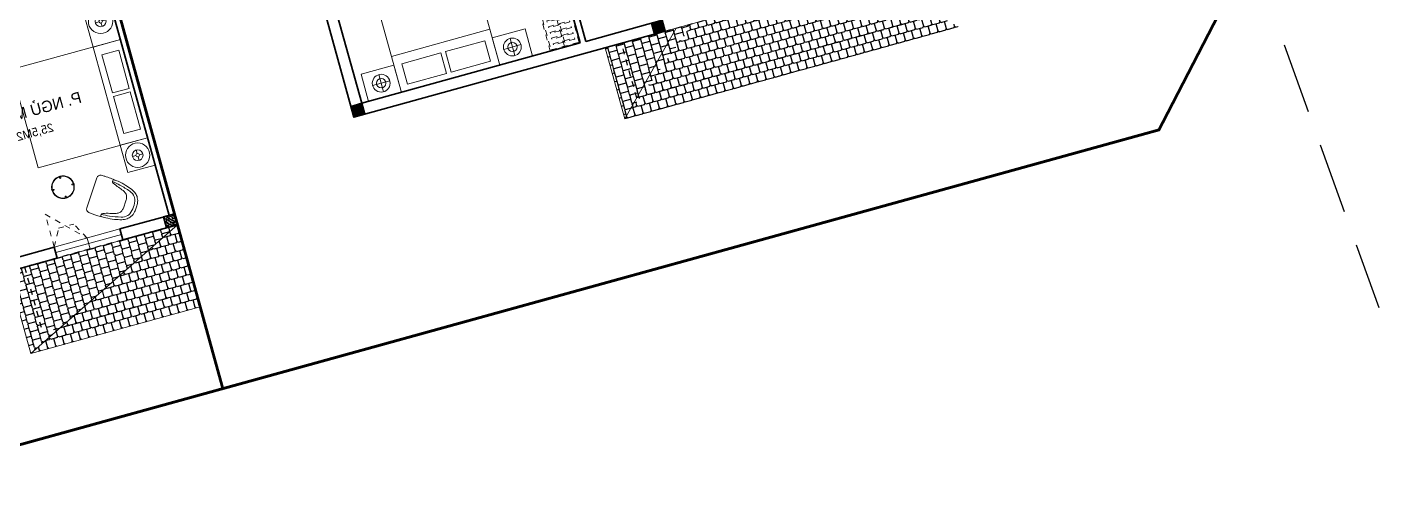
# Model space of a CAD drawing. Header units: metres. Extents: x 568332 to 569219, y 2065964 to 2066430.
# Drawn here: x 568545.87 to 568569.72, y 2066320.83 to 2066328.84 of the extents above; entities that cross this region are included whole.
import ezdxf

# ---------------------------------------------------------------- set-up
doc = ezdxf.new("R2010")
doc.units = ezdxf.units.M
for name, pattern in [('HIDDEN', [0.375, 0.25, -0.125]), ('HIDDEN2', [0.1875, 0.125, -0.0625]), ('X-5M-G-MB PHONGNGU$0$HIDDEN2', [0.1875, 0.125, -0.0625])]:
    doc.linetypes.add(name, pattern=pattern)
doc.layers.get('0').update_dxf_attribs({"linetype": 'CONTINUOUS'})
doc.layers.get('DEFPOINTS').update_dxf_attribs({"linetype": 'CONTINUOUS'})
for name, color, linetype, lineweight in [('-CONCRETE', 1, 'CONTINUOUS', 35), ('-DIM', 9, 'CONTINUOUS', 13), ('-DOOR', 137, 'CONTINUOUS', 9), ('-FURNITURE', 46, 'CONTINUOUS', 9), ('-HATCH', 8, 'CONTINUOUS', 5), ('-LINE1', 7, 'CONTINUOUS', 18), ('-LINE2', 252, 'CONTINUOUS', 9), ('-STEEL1', 1, 'CONTINUOUS', 35), ('-WALL', 4, 'CONTINUOUS', 35), ('TEXT25', 2, 'CONTINUOUS', 13)]:
    doc.layers.add(name, color=color, linetype=linetype, lineweight=lineweight)
for name, color, linetype in [('-RANH GIOI LO DAT', 12, 'CONTINUOUS'), ('13. NET HATCH', 252, 'CONTINUOUS'), ('RANHGIOI', 2, 'HIDDEN')]:
    doc.layers.add(name, color=color, linetype=linetype)
doc.styles.add('SVN_AVO_thuong', font='')
doc.styles.add('T1', font='', dxfattribs={"height": 200})
doc.styles.get('SVN_AVO_thuong').set_extended_font_data('SVN-Avo')
doc.styles.get('T1').set_extended_font_data('VNgeometric Light')

# ---------------------------------------------------------------- blocks, each defined once
blk = doc.blocks.new('A$C8a974c9c')
for p, q in [((1750.087982669494, 2957.416116623174), (1750.087982669657, 2642.58393779996)), ((1592.671893257969, 2800.000027211493), (1907.504072081182, 2800.000027211652)), ((1342.999452652235, 2500.000027214177), (1342.999452652119, 700.000027214177)), ((1750.087982669345, 242.5839378051005), (1750.087982669549, 557.4161166283138)), ((1592.67189325784, 400.0000272168018), (1907.504072081053, 400.0000272166017))]:
    blk.add_line(p, q)
for points in [[(1999.999452652235, 3100.000027209127), (1500.176512686827, 3100.000027209127), (1500.176512686827, 2500.000027214177), (1999.999452652235, 2500.000027214177)], [(1890.999452652235, 2360.000027214177), (1514.499452652235, 2360.000027214177), (1514.499452652148, 1642.500027214177), (1890.999452652148, 1642.500027214177)], [(1890.99945265209, 840.000027214177), (1514.49945265209, 840.000027214177), (1514.499452652148, 1557.500027214177), (1890.999452652148, 1557.500027214177)], [(1999.999452652119, 100.0000272192265), (1500.17651268671, 100.0000272192265), (1500.17651268671, 700.000027214177), (1999.999452652119, 700.000027214177)]]:
    blk.add_lwpolyline(points, close=True)
blk.add_lwpolyline([(1999.999452652235, 2500.000027214177), (-0.0005473477649502456, 2500.000027214177), (-0.0005473478813655674, 700.000027214177), (1999.999452652119, 700.000027214177), (1999.999452652235, 2500.000027214177)])
for centre, radius in [((1750.087982669561, 2800.000027211581), 157.4160894116067), ((1750.087982669561, 2800.000027211581), 82.41608941160666), ((1750.087982669432, 400.0000272166926), 157.4160894116067), ((1750.087982669432, 400.0000272166926), 82.41608941160666)]:
    blk.add_circle(centre, radius)
blk = doc.blocks.new('*U168')
at = {"linetype": 'X-5M-G-MB PHONGNGU$0$HIDDEN2'}
for points in [[(0, 600.0000000004657), (0, 0), (2181.818181820297, -7.813323814654285e-10), (2181.818181820297, 599.9999999996843)], [(2161.818181820297, 579.999661371611), (2161.818181820297, 19.99966137161111), (20, 20.00000000046566), (20, 580.0000000004657)], [(2161.818181820297, 286.6991212946932), (2161.818181820297, 313.0991212946), (20, 313.0991212953813), (19.99999859370291, 286.6991212952417)], [(113.7817614636733, 319.1750910408318), (109.4317788550979, 319.1750910408318), (109.4317788550979, 280.441767644881), (113.7817614636733, 280.441767644881)], [(227.7817614636733, 319.1750910407849), (223.4317788550979, 319.1750910407849), (223.4317788550979, 280.4417676448341), (227.7817614636733, 280.4417676448341)], [(341.7817614636733, 319.175091040738), (337.4317788550979, 319.175091040738), (337.4317788550979, 280.4417676447872), (341.7817614636733, 280.4417676447872)], [(455.7817614636733, 319.1750910406911), (451.4317788550979, 319.1750910406911), (451.4317788550979, 280.4417676447403), (455.7817614636733, 280.4417676447403)], [(569.7817614636733, 319.1750910406442), (565.431778855098, 319.1750910406442), (565.431778855098, 280.4417676446934), (569.7817614636733, 280.4417676446934)], [(683.7817614636733, 319.1750910405973), (679.431778855098, 319.1750910405973), (679.431778855098, 280.4417676446465), (683.7817614636733, 280.4417676446465)], [(797.7817614636733, 319.1750910405504), (793.431778855098, 319.1750910405504), (793.431778855098, 280.4417676445996), (797.7817614636733, 280.4417676445996)], [(911.7817614636733, 319.1750910405035), (907.431778855098, 319.1750910405035), (907.431778855098, 280.4417676445527), (911.7817614636733, 280.4417676445527)], [(1025.781761463673, 319.1750910404566), (1021.431778855098, 319.1750910404566), (1021.431778855098, 280.4417676445057), (1025.781761463673, 280.4417676445057)], [(1139.781761463673, 319.1750910404097), (1135.431778855098, 319.1750910404097), (1135.431778855098, 280.4417676444588), (1139.781761463673, 280.4417676444588)], [(1253.781761463673, 319.1750910403628), (1249.431778855098, 319.1750910403628), (1249.431778855098, 280.4417676444119), (1253.781761463673, 280.4417676444119)], [(1367.781761463673, 319.1750910403159), (1363.431778855098, 319.1750910403159), (1363.431778855098, 280.441767644365), (1367.781761463673, 280.441767644365)], [(1481.781761463673, 319.175091040269), (1477.431778855098, 319.175091040269), (1477.431778855098, 280.4417676443181), (1481.781761463673, 280.4417676443181)], [(1595.781761463673, 319.175091040222), (1591.431778855098, 319.175091040222), (1591.431778855098, 280.4417676442712), (1595.781761463673, 280.4417676442712)], [(1709.781761463673, 319.1750910401751), (1705.431778855098, 319.1750910401751), (1705.431778855098, 280.4417676442243), (1709.781761463673, 280.4417676442243)], [(1823.781761463673, 319.1750910401282), (1819.431778855098, 319.1750910401282), (1819.431778855098, 280.4417676441774), (1823.781761463673, 280.4417676441774)], [(1937.781761463673, 319.1750910400813), (1933.431778855098, 319.1750910400813), (1933.431778855098, 280.4417676441305), (1937.781761463673, 280.4417676441305)], [(2051.781761463673, 319.1750910400344), (2047.431778855098, 319.1750910400344), (2047.431778855098, 280.4417676440836), (2051.781761463673, 280.4417676440836)]]:
    blk.add_lwpolyline(points, close=True, dxfattribs=at)
for points in [[(122.2409142897814, 313.1103512093413), (122.2409142897814, 515.2497102723445), (100.1765458012815, 515.2497102723445), (100.1765458012815, 313.1103512093413)], [(100.1765458012815, 286.7103512094345), (100.1765458012815, 92.0852110228024), (122.2409142897814, 92.0852110228024), (122.2409142897814, 286.7103512094345)], [(236.2409142897814, 313.1103512092944), (236.2409142897814, 515.2497102722975), (214.1765458012815, 515.2497102722975), (214.1765458012815, 313.1103512092944)], [(214.1765458012815, 286.7103512093876), (214.1765458012815, 92.08521102275549), (236.2409142897814, 92.08521102275549), (236.2409142897814, 286.7103512093876)], [(350.2409142897814, 313.1103512092475), (350.2409142897814, 515.2497102722507), (328.1765458012815, 515.2497102722507), (328.1765458012815, 313.1103512092475)], [(328.1765458012815, 286.7103512093407), (328.1765458012815, 92.08521102270858), (350.2409142897814, 92.08521102270858), (350.2409142897814, 286.7103512093407)], [(464.2409142897814, 313.1103512092006), (464.2409142897814, 515.2497102722037), (442.1765458012815, 515.2497102722037), (442.1765458012815, 313.1103512092006)], [(442.1765458012815, 286.7103512092938), (442.1765458012815, 92.08521102266168), (464.2409142897814, 92.08521102266168), (464.2409142897814, 286.7103512092938)], [(578.2409142897814, 313.1103512091537), (578.2409142897814, 515.2497102721569), (556.1765458012815, 515.2497102721569), (556.1765458012815, 313.1103512091537)], [(556.1765458012815, 286.7103512092469), (556.1765458012815, 92.08521102261477), (578.2409142897814, 92.08521102261477), (578.2409142897814, 286.7103512092469)], [(692.2409142897814, 313.1103512091068), (692.2409142897814, 515.24971027211), (670.1765458012815, 515.24971027211), (670.1765458012815, 313.1103512091068)], [(670.1765458012815, 286.7103512092), (670.1765458012815, 92.08521102256786), (692.2409142897814, 92.08521102256786), (692.2409142897814, 286.7103512092)], [(806.2409142897814, 313.1103512090599), (806.2409142897814, 515.249710272063), (784.1765458012815, 515.249710272063), (784.1765458012815, 313.1103512090599)], [(784.1765458012815, 286.7103512091531), (784.1765458012815, 92.08521102252095), (806.2409142897814, 92.08521102252095), (806.2409142897814, 286.7103512091531)], [(920.2409142897814, 313.110351209013), (920.2409142897814, 515.2497102720162), (898.1765458012815, 515.2497102720162), (898.1765458012815, 313.110351209013)], [(898.1765458012815, 286.7103512091062), (898.1765458012815, 92.08521102247404), (920.2409142897814, 92.08521102247404), (920.2409142897814, 286.7103512091062)], [(1034.240914289781, 313.1103512089661), (1034.240914289781, 515.2497102719692), (1012.176545801281, 515.2497102719692), (1012.176545801281, 313.1103512089661)], [(1012.176545801281, 286.7103512090592), (1012.176545801281, 92.08521102242715), (1034.240914289781, 92.08521102242715), (1034.240914289781, 286.7103512090592)], [(1148.240914289781, 313.1103512089192), (1148.240914289781, 515.2497102719224), (1126.176545801281, 515.2497102719224), (1126.176545801281, 313.1103512089192)], [(1126.176545801281, 286.7103512090123), (1126.176545801281, 92.08521102238024), (1148.240914289781, 92.08521102238024), (1148.240914289781, 286.7103512090123)], [(1262.240914289781, 313.1103512088723), (1262.240914289781, 515.2497102718754), (1240.176545801281, 515.2497102718754), (1240.176545801281, 313.1103512088723)], [(1240.176545801281, 286.7103512089654), (1240.176545801281, 92.08521102233333), (1262.240914289781, 92.08521102233333), (1262.240914289781, 286.7103512089654)], [(1376.240914289781, 313.1103512088254), (1376.240914289781, 515.2497102718285), (1354.176545801281, 515.2497102718285), (1354.176545801281, 313.1103512088254)], [(1354.176545801281, 286.7103512089186), (1354.176545801281, 92.08521102228642), (1376.240914289781, 92.08521102228642), (1376.240914289781, 286.7103512089186)], [(1490.240914289781, 313.1103512087785), (1490.240914289781, 515.2497102717816), (1468.176545801281, 515.2497102717816), (1468.176545801281, 313.1103512087785)], [(1468.176545801281, 286.7103512088717), (1468.176545801281, 92.0852110222395), (1490.240914289781, 92.0852110222395), (1490.240914289781, 286.7103512088717)], [(1604.240914289781, 313.1103512087315), (1604.240914289781, 515.2497102717347), (1582.176545801281, 515.2497102717347), (1582.176545801281, 313.1103512087315)], [(1582.176545801281, 286.7103512088247), (1582.176545801281, 92.0852110221926), (1604.240914289781, 92.0852110221926), (1604.240914289781, 286.7103512088247)], [(1718.240914289781, 313.1103512086846), (1718.240914289781, 515.2497102716878), (1696.176545801281, 515.2497102716878), (1696.176545801281, 313.1103512086846)], [(1696.176545801281, 286.7103512087778), (1696.176545801281, 92.0852110221457), (1718.240914289781, 92.0852110221457), (1718.240914289781, 286.7103512087778)], [(1832.240914289781, 313.1103512086377), (1832.240914289781, 515.2497102716409), (1810.176545801281, 515.2497102716409), (1810.176545801281, 313.1103512086377)], [(1810.176545801281, 286.7103512087309), (1810.176545801281, 92.08521102209879), (1832.240914289781, 92.08521102209879), (1832.240914289781, 286.7103512087309)], [(1946.240914289781, 313.1103512085908), (1946.240914289781, 515.2497102715939), (1924.176545801281, 515.2497102715939), (1924.176545801281, 313.1103512085908)], [(1924.176545801281, 286.710351208684), (1924.176545801281, 92.08521102205188), (1946.240914289781, 92.08521102205188), (1946.240914289781, 286.710351208684)], [(2060.240914289781, 313.1103512085439), (2060.240914289781, 515.2497102715471), (2038.176545801281, 515.2497102715471), (2038.176545801281, 313.1103512085439)], [(2038.176545801281, 286.7103512086371), (2038.176545801281, 92.08521102200497), (2060.240914289781, 92.08521102200497), (2060.240914289781, 286.7103512086371)]]:
    blk.add_lwpolyline(points, dxfattribs=at)
blk = doc.blocks.new('A$C5C575821')
at = {"layer": '-CONCRETE'}
h = blk.add_hatch(color=256, dxfattribs=at)
h.dxf.hatch_style = 1
h.paths.add_polyline_path([(-0.00237559899687767, 200.0000000000146), (-0.00237559899687767, 1.455191522836685e-11), (199.9976244010031, 1.455191522836685e-11), (199.9976244010031, 200.0000000000146)])
blk.add_lwpolyline([(-0.00237559899687767, 1.455191522836685e-11), (199.9976244010031, 1.455191522836685e-11), (199.9976244010031, 200.0000000000146), (-0.00237559899687767, 200.0000000000146)], close=True, dxfattribs=at)
blk = doc.blocks.new('M11-T3')
at = {"layer": '13. NET HATCH'}
h = blk.add_hatch(dxfattribs=at)
h.set_pattern_fill('MAIGO-12', color=256, scale=300, angle=180)
h.set_pattern_definition([(180, (195874.8071290982, -430564.2166835637), (-75.00000000000001, -150), [120, -30, 120, -30]), (270, (195889.8071290982, -430579.2166835637), (74.99999999999997, -150), [135, -165]), (225, (195904.8071290982, -430564.2166835637), (-75.00000000142688, -150.0000000028537), [21.213203436, -403.0508652]), (315, (195874.8071290982, -430564.2166835637), (75.00000000142684, -150.0000000028537), [21.213203436, -403.0508652])])
h.paths.add_polyline_path([(197264.8062490539, -424463.7226387379), (197264.7608529755, -425348.9317894807), (197264.8062490539, -425334.6244140837), (197264.8062490539, -426064.216022571), (195964.8062490539, -424463.7226387379)])
h = blk.add_hatch(dxfattribs=at)
h.set_pattern_fill('MAIGO-12', color=256, scale=300, angle=270)
h.set_pattern_definition([(270, (195964.8071290982, -430654.2166835637), (150, -75.00000000000003), [120, -30, 120, -30]), (0, (195979.8071290982, -430639.2166835637), (150, 74.99999999999996), [135, -165]), (315, (195964.8071290982, -430624.2166835637), (150.0000000028537, -75.0000000014269), [21.213203436, -403.0508652]), (45, (195964.8071290982, -430654.2166835637), (150.0000000028537, 75.00000000142683), [21.213203436, -403.0508652])])
h.paths.add_polyline_path([(195964.8062490539, -424463.7226387379), (197264.8062490539, -426064.216022571), (197264.8062490539, -429264.216022571), (195964.8062490539, -430564.216022571)])
at = {"layer": '-DOOR'}
blk.add_line((197264.8062490539, -425563.7275937247), (197264.8062490539, -426763.7275937248), dxfattribs=at)
at = {"layer": '-LINE1'}
for p, q in [((195964.8062490539, -430564.216022571), (195964.8062490539, -424463.7226387379)), ((195964.8062490539, -424463.7226387379), (197264.8062490539, -424463.7226387379)), ((195964.8062490539, -424463.7226387379), (197264.8062490539, -425763.7226387379))]:
    blk.add_line(p, q, dxfattribs=at)
at = {"layer": '-RANH GIOI LO DAT', "linetype": 'HIDDEN', "ltscale": 10, "const_width": 50}
blk.add_lwpolyline([(198249.9028217172, -438105.8962516022), (204264.8086240625, -437640.4074412925), (204264.8086240625, -416359.2424812781), (193264.8086246633, -416359.2424817425), (193264.8086250904, -433491.688754653)], close=True, dxfattribs=at)
at = {"layer": '-WALL'}
for p, q in [((199214.8173978826, -420063.7275937338), (197464.8062490539, -420063.7275937338)), ((197464.8062490539, -420063.7275937338), (197464.8062490539, -424063.7275937338)), ((201164.729721805, -424063.7275937338), (197464.8062490539, -424063.7275937338)), ((201164.729721805, -424163.7275937338), (197464.8062490539, -424163.7275937338))]:
    blk.add_line(p, q, dxfattribs=at)
blk.add_lwpolyline([(197464.8062490539, -424163.7275937338), (197464.8062490539, -425563.7275937247), (197264.8062490539, -425563.7275937247), (197264.8062490538, -419863.7275937338), (199214.8173978826, -419863.7275937338)], dxfattribs=at)
at = {"layer": 'DEFPOINTS', "linetype": 'HIDDEN', "ltscale": 5}
blk.add_lwpolyline([(197264.8062490539, -430264.216022571), (196264.8062490539, -430264.216022571), (196264.8062490539, -424763.7226387379), (197264.8062490539, -424763.7226387379)], close=True, dxfattribs=at)
at = {"layer": '-FURNITURE', "rotation": 179.9999999999964}
blk.add_blockref('A$C8a974c9c', (199464.8057017063, -420089.4480172509), dxfattribs=at)
at = {"layer": '-FURNITURE', "extrusion": (0, 0, -1), "xscale": 0.916666666665974, "yscale": 0.916666666665974, "zscale": -0.916666666665974, "rotation": 180}
blk.add_blockref('*U168', (-197464.8062490539, -423513.7275937338), dxfattribs=at)
at = {"layer": '-WALL'}
for p in [(197264.8110002574, -420063.7275937339), (197264.8110002572, -425563.7275937247)]:
    blk.add_blockref('A$C5C575821', p, dxfattribs=at)
blk = doc.blocks.new('1800X2000')
at = {"layer": '-FURNITURE'}
blk.add_line((325497.3064970744, 17765.29446492715), (325497.3064973904, 19565.2944651944), dxfattribs=at)
for points in [[(323997.3057774993, 19565.2944651944), (325997.3064971831, 19565.2944651944), (325997.3064971831, 17765.29446484288), (323997.3057774993, 17765.29446484288)], [(325612.9490047574, 19390.79434491032), (325919.0064973457, 19390.79434491032), (325919.0064973457, 18691.29434485664), (325612.9490047574, 18691.29434485664)], [(325612.9490046239, 18629.79434491026), (325919.0064972151, 18629.79434491026), (325919.0064972151, 17946.79434485664), (325612.9490046239, 17946.79434485664)]]:
    blk.add_lwpolyline(points, close=True, dxfattribs=at)
blk = doc.blocks.new('A$C7D524948')
at = {"layer": '-FURNITURE'}
for points in [[(-1.862645149230957e-09, 824.9500000011176, 0.02374928999430728), (-77.15000000130385, 820, 0.1110396266945436), (-175.0999999996275, 786.1500000022352, 0.08516816991690027), (-234.9500000011176, 733.25, 0.08855014736123698), (-281.5499999988824, 649.3499999996275, 0.02790636319614463), (-315.9500000011176, 525.5999999996275, 0.02834164487538841), (-340.4000000022352, 372.8000000007451, 0.04711987010175965), (-341.0999999996275, 283.4000000003725, 0.5135274654112972), (-284.5500000007451, 299.9500000011176, 0.05957759956988055), (-242.5500000026077, 413.6500000003725, -0.03446512451505389), (-213.1500000003725, 507.4499999992549, -0.05927668371543007), (-182.7500000009313, 564.2999999988824, -0.1661460996977688), (-133.4500000011176, 600.4000000003725, -0.0525641271264061), (-75.80000000074506, 611.9500000011176, -0.02855401869774651), (-1.862645149230957e-09, 614.6500000003725, -3.543335205159532)], [(-0.5500000007450581, 774.1500000003725, 0.1055837687742558), (-137.8000000007451, 751.3000000007451, 0.08397584501256396), (-176, 728.25, 0.1493020227225411), (-241.2000000011176, 626.1999999992549, 0.02490854660583826), (-289.25, 424.1500000003725, 0.02643887537121914), (-306.5679914960638, 278.4068524483591, -0.8863330528017872)], [(-0.5500000007450581, 774.1500000003725, -0.1055837687742558), (136.6999999992549, 751.3000000007451, -0.08397584501256396), (174.8999999985099, 728.2500000018626, -0.1493020227225411), (240.0999999986961, 626.1999999992549, -0.02490854660583826), (288.1499999975786, 424.1500000003725, -0.02643887537121914), (305.467991495505, 278.4068524483591, 0.8863330528017872)], [(-1.862645149230957e-09, 824.9500000011176, -0.02374928999430728), (77.14999999850988, 820.0000000018626, -0.1110396266945436), (175.0999999986961, 786.1500000003725, -0.08516816991690027), (234.9499999992549, 733.25, -0.08855014736123698), (281.5499999988824, 649.3499999996275, -0.02790636319614463), (315.9500000011176, 525.5999999996275, -0.02834164487538841), (340.3999999985099, 372.8000000007451, -0.04711987010175965), (341.0999999996275, 283.4000000022352, -0.5135274654112972), (284.5500000007451, 299.9499999992549, -0.05957759956988055), (242.5499999988824, 413.6499999985099, 0.03446512451505389), (213.1499999994412, 507.4500000011176, 0.05927668371543007), (182.75, 564.3000000007451, 0.1661460996977688), (133.4499999983236, 600.4000000003725, 0.0525641271264061), (75.79999999888241, 611.9499999992549, 0.02855401869774651), (-1.862645149230957e-09, 614.6500000003725, 3.543335205159532)], [(-342.8562581948936, 328.1164919566363, 0.02267140514630937), (-350.039135296829, 124.5, 0.01212164544072816), (-345.6391352973878, 57.0500000026077, 0.4055082152921144), (-279.3891352973878, 0), (0, 0)], [(342.8562581939623, 328.1164919547737, -0.02267140514630937), (350.0391352958977, 124.5, -0.01212164544072816), (345.6391352955252, 57.05000000074506, -0.4055082152921144), (279.3891352964565, 0), (0, 0)]]:
    blk.add_lwpolyline(points, format="xyb", dxfattribs=at)
blk = doc.blocks.new('tbl1')
at = {"layer": '-FURNITURE'}
for points in [[(-202.1778609555913, -20), (-202.1778609555913, 20), (-199.0618887961609, 19.7318235822022), (-200.1778609553294, 9.313225746154785e-10), (-199.0618887961609, -19.73182358033955)], [(-19.7318235830171, 199.0618887953169), (-20.00000000081491, 202.1778609547764), (19.99999999918509, 202.1778609547764), (19.73182358138729, 199.0618887953169), (-8.149072527885437e-10, 200.1778609545727)], [(202.1778609539615, -20), (199.0618887945311, -19.73182358033955), (200.1778609537287, 9.313225746154785e-10), (200.2090254699579, 19.83055200098897), (202.1778609539615, 20)], [(19.99999999918509, -202.1778609547764), (-20.00000000081491, -202.1778609547764), (-19.7318235830171, -199.061888795346), (-8.149072527885437e-10, -200.1778609546018), (19.73182358138729, -199.061888795346)]]:
    blk.add_hatch(color=256, dxfattribs=at).paths.add_polyline_path(points, flags=0)
at = {"layer": '-FURNITURE', "flags": 128}
for points in [[(-202.1778609555913, 0), (-202.1778609555913, 20), (-199.0618887961609, 19.7318235822022)], [(-19.7318235830171, 199.061888795346), (-20.00000000081491, 202.1778609547764), (-8.149072527885437e-10, 202.1778609547764), (19.99999999918509, 202.1778609547764), (19.73182358138729, 199.061888795346)], [(202.1778609539615, 0), (202.1778609539615, 20), (199.0618887945311, 19.7318235822022)], [(-19.7318235830171, -199.061888795346), (-20.00000000081491, -202.1778609547764), (-8.149072527885437e-10, -202.1778609547764), (19.99999999918509, -202.1778609547764), (19.73182358138729, -199.061888795346)]]:
    blk.add_lwpolyline(points, dxfattribs=at)
for points in [[(-193.0000000008149, -15), (-193.0000000008149, 15), (-163.0000000008149, 5), (-163.0000000008149, 0), (-163.0000000008149, -5)], [(14.99999999918509, 193), (-15.00000000081491, 193), (-5.000000000814907, 163), (-8.149072527885437e-10, 163), (4.999999999185093, 163)], [(192.9999999991851, -15), (192.9999999991851, 15), (162.9999999991851, 5), (162.9999999991851, 0), (162.9999999991851, -5)], [(14.99999999918509, -193), (-15.00000000081491, -193), (-5.000000000814907, -163), (-8.149072527885437e-10, -163), (4.999999999185093, -163)]]:
    blk.add_lwpolyline(points, close=True, dxfattribs=at)
at = {"layer": '-FURNITURE'}
for radius in [200.0000000000002, 193.0000000000002]:
    blk.add_circle((-8.149072527885437e-10, 0), radius, dxfattribs=at)
for radius, start, end in [(199.9999999999999, 90, 270), (199.9999999999998, 270, 90)]:
    blk.add_arc((0, 0), radius, start, end, dxfattribs=at)
blk = doc.blocks.new('12PLMP12')
at = {"color": 0, "linetype": 'ByBlock'}
for p, q in [((-1.25, 0), (-3.75, 0)), ((0, 1.25), (0, 3.75)), ((1.25, 0), (3.75, 0)), ((0, -1.25), (0, -3.75))]:
    blk.add_line(p, q, dxfattribs=at)
for radius in [8.5, 3.75, 1.25]:
    blk.add_circle((0, 0), radius, dxfattribs=at)
blk = doc.blocks.new('18x35')
at = {"layer": '-HATCH'}
h = blk.add_hatch(dxfattribs=at)
h.set_pattern_fill('CHAU-01', color=256, scale=10, angle=-1.272221872585407e-14, pattern_type=2)
h.set_pattern_definition([(49.99999999999999, (0, 0), (71.72601826007535, -6.275213498259527), [7.5, -82.5]), (355, (0, 0), (-13.87513336129999, 75.21921337000119), [6, -66]), (100.4514, (5.977167999997619, -0.5229339999999638), (57.85093817140217, 68.94395420609534), [6.374019000000001, -70.1142112]), (46.18419999999998, (0, 20), (106.7241048625644, -16.55190143290183), [11.25, -123.75]), (96.63559999999998, (8.89367449999554, 18.62066930000003), (93.46627055487036, 97.41178709004416), [9.561028799999994, -105.1713]), (351.1842, (0, 20), (93.46619451336275, 97.41186009253245), [9, -99]), (20.99999999999998, (10, 15), (59.69070521184616, -40.2618890665339), [7.5, -82.5]), (326.0000000000001, (10, 15), (24.33153319215819, 72.5150045046853), [6, -66]), (71.45139999999999, (14.97422329999972, 11.64483940000002), (84.022262858149, 32.25304967099522), [6.374019000000001, -70.1142112]), (37.49999999999998, (0, 0), (1.215985531729074, 33.28938538313115), [0, -65.19999999999999, 0, -67, 0, -66.25]), (7.499999999999987, (0, 0), (26.30695374421487, 39.44117118823602), [0, -38.2, 0, -63.7, 0, -25.25]), (327.5, (-22.30000000000291, 0), (53.3822436172409, -2.255487173437988), [0, -25, 0, -78, 0, -103.5]), (317.5, (-32.30000000000291, 0), (58.31861693423862, 10.01049823323176), [0, -32.5, 0, -51.8, 0, -73.5]), (44.99999999999999, (0, 0), (-30.05203820042826, 30.05203820042828), []), (44.99999999999999, (0, 12.25), (-30.05203820042826, 30.05203820042828), [])])
h.paths.add_polyline_path([(96508.03118051568, 47993.04977023201), (96508.03118051568, 47793.04977023201), (96708.03118051568, 47793.04977023201), (96708.03118051568, 47993.04977023201)])
at = {"layer": '-STEEL1'}
blk.add_lwpolyline([(96508.03118051568, 47793.04977023201), (96708.03118051568, 47793.04977023201), (96708.03118051568, 47993.04977023201), (96508.03118051568, 47993.04977023201)], close=True, dxfattribs=at)
blk = doc.blocks.new('M1-T3')
at = {"layer": '13. NET HATCH'}
h = blk.add_hatch(dxfattribs=at)
h.set_pattern_fill('MAIGO-12', color=256, scale=300)
h.set_pattern_definition([(0, (-46196.35689473167, 2410.747047374218), (75, 150), [120, -30, 120, -30]), (90, (-46211.35689473167, 2425.747047374218), (-74.99999999999999, 150), [135, -165]), (45, (-46226.35689473167, 2410.747047374218), (75.00000000142687, 150.0000000028537), [21.213203436, -403.0508652]), (135, (-46196.35689473167, 2410.747047374218), (-75.00000000142686, 150.0000000028537), [21.213203436, -403.0508652])])
edge = h.paths.add_edge_path()
edge.add_line((191581.8515094951, 32452.07920314984), (194681.854696395, 32452.07920314984))
edge.add_line((194681.854696395, 32452.07920314984), (191581.9124009378, 33951.64109416441))
edge.add_line((191581.9124009378, 33951.64109416441), (191581.8478786649, 32452.07920314984))
h = blk.add_hatch(dxfattribs=at)
h.set_pattern_fill('MAIGO-12', color=256, scale=300, angle=90)
h.set_pattern_definition([(90, (-46286.35689473167, 2500.747047374218), (-150, 75.00000000000001), [120, -30, 120, -30]), (180, (-46301.35689473167, 2485.747047374218), (-150, -74.99999999999997), [135, -165]), (135, (-46286.35689473167, 2470.747047374218), (-150.0000000028537, 75.00000000142688), [21.213203436, -403.0508652]), (225, (-46286.35689473167, 2500.747047374218), (-150.0000000028537, -75.00000000142684), [21.213203436, -403.0508652])])
h.paths.add_polyline_path([(191581.9124009378, 33951.64109416441), (194681.854696395, 33952.07920314984), (194681.854696395, 32452.07920314984)])
at = {"layer": '-CONCRETE', "color": 1, "linetype": 'HIDDEN', "ltscale": 10, "const_width": 50}
blk.add_lwpolyline([(191581.7177010371, 50951.98888872014), (197581.6939540912, 50951.98888872005), (197581.7429788466, 30952.01227472891), (191581.7667257926, 30952.01227472891)], close=True, dxfattribs=at)
at = {"layer": '-DOOR'}
for p, q in [((192581.8478786653, 34151.64109416441), (193781.5453857174, 34151.93961700374)), ((192581.8478786653, 34151.64109416441), (193781.8478786653, 34151.64109416441)), ((193181.8478786653, 34151.64109416441), (193181.8976078634, 33951.79040559322)), ((192581.8478786653, 34051.64109416441), (193781.5453857174, 34051.93961700374)), ((192581.8478786653, 34051.64109416441), (193781.8478786653, 34051.64109416441)), ((192581.8478786653, 33951.64109416441), (193781.5453857174, 33951.93961700374)), ((192581.8478786653, 33951.64109416441), (193781.8478786653, 33951.64109416441)), ((192581.912400938, 33951.64109416441), (193781.6099079902, 33951.93961700374)), ((192581.912400938, 33951.64109416441), (193781.912400938, 33951.64109416441))]:
    blk.add_line(p, q, dxfattribs=at)
at = {"layer": '-FURNITURE'}
for points in [[(191681.7741045014, 38173.00999124891), (191681.7741042516, 37373.00999155593), (192181.7741042516, 37373.00999146821), (192181.7741045014, 38173.00999116119)], [(191681.7741045014, 35072.99689957102), (191681.7741042516, 35573.00999050272), (192181.7741042516, 35573.00999059044), (192181.7741045014, 35072.99689965874)]]:
    blk.add_lwpolyline(points, close=True, dxfattribs=at)
at = {"layer": '-LINE1', "lineweight": 18}
blk.add_lwpolyline([(191581.7411493842, 50951.93153578669), (197581.7174024383, 50951.9315357866), (197581.7664271937, 30951.95492153367), (191581.7901741396, 30951.95492153367)], close=True, dxfattribs=at)
at = {"layer": '-LINE1'}
blk.add_lwpolyline([(194681.854696395, 32452.07920314984), (191581.8478786649, 32452.07920314984), (191581.8478786649, 33951.64109416441), (194681.854696395, 33951.64109416441)], close=True, dxfattribs=at)
for points in [[(191581.8515094951, 32452.07920314984), (194681.854696395, 32452.07920314984), (191581.9124009378, 33951.64109416441), (191581.9124009378, 33951.64109416441), (191581.8478786649, 32452.07920314984)], [(191581.9124009378, 33951.64109416441), (194681.854696395, 33952.07920314984), (194681.854696395, 32452.07920314984), (191581.9124009378, 33951.64109416441)]]:
    blk.add_lwpolyline(points, dxfattribs=at)
at = {"layer": '-LINE2', "linetype": 'HIDDEN2', "ltscale": 10}
for p, q in [((193781.5453857174, 34751.64109416441), (193181.6966321914, 34151.79035558407)), ((193781.5453857174, 34151.64109416441), (193781.5453857174, 34751.64109416441)), ((193181.6966321914, 34151.79035558407), (193342.0853763854, 34451.79035558407)), ((193621.1566415234, 34451.64109416441), (193342.0853763854, 34451.79035558407)), ((193781.5453857174, 34151.64109416441), (193621.1566415234, 34451.64109416441))]:
    blk.add_line(p, q, dxfattribs=at)
at = {"layer": '-WALL'}
for p, q in [((191581.8478786649, 33951.64109416441), (191581.8478786809, 43452.06833831834)), ((191681.7713520145, 38551.57990947185), (191681.7713520063, 34151.64109416441)), ((191681.7713520063, 34151.64109416441), (192581.8478786653, 34151.64109416441)), ((192581.8478786653, 34151.64109416441), (192581.8478786653, 33951.64109416441)), ((193781.8478786653, 34151.64109416441), (193781.8478786653, 33951.64109416441)), ((193781.8478786653, 34151.64109416441), (195381.8478786653, 34151.64109416441)), ((191581.8478786649, 33951.64109416441), (192581.8478786653, 33951.64109416441)), ((191581.9124009378, 33951.64109416441), (192581.912400938, 33951.64109416441)), ((193781.8478786653, 33951.64109416441), (195381.8478786653, 33951.64109416441))]:
    blk.add_line(p, q, dxfattribs=at)
at = {"layer": 'DEFPOINTS', "linetype": 'HIDDEN', "ltscale": 5}
blk.add_lwpolyline([(194381.854696395, 32752.07920314984), (191581.8546963948, 32752.07920314984), (191581.8546963948, 33952.07920314984), (194381.854696395, 33952.07920314984)], close=True, dxfattribs=at)
at = {"layer": '-DIM', "xscale": -1, "rotation": 359.9999999899488}
blk.add_blockref('1800X2000', (517679.0805978934, 17807.71546917277), dxfattribs=at)
at = {"layer": '-FURNITURE', "extrusion": (0, 0, -1), "xscale": 25.40000000037255, "yscale": 25.40000000037255, "zscale": -25.40000000037254, "rotation": 270}
blk.add_blockref('12PLMP12', (-191931.7741045014, 37774.97119640092), dxfattribs=at)
at = {"layer": '-FURNITURE', "xscale": 25.40000000083849, "yscale": 25.40000000083849, "zscale": 25.40000000083849, "rotation": 90.00000002731056}
blk.add_blockref('12PLMP12', (191931.7741051086, 35323.00344510305), dxfattribs=at)
at = {"layer": '-FURNITURE', "rotation": 124.1219197484613}
blk.add_blockref('A$C7D524948', (192886.5647238961, 34897.51360994639), dxfattribs=at)
at = {"layer": '-STEEL1'}
blk.add_blockref('18x35', (95073.7148716847, -13841.29724864391), dxfattribs=at)
at = {"layer": '-WALL'}
blk.add_blockref('tbl1', (193351.9857349284, 35130.00683344046), dxfattribs=at)
at = {"layer": 'TEXT25'}
for s, height, style, p in [('P. NGỦ MASTER', 200, 'SVN_AVO_thuong', (192621.570448234, 36481.60854423103)), ('25,5M2', 150, 'T1', (193234.4457796413, 36125.0946725254))]:
    blk.add_text(s, height=height, rotation=359.9999999899488, dxfattribs=dict(at, style=style)).set_placement(p)

msp = doc.modelspace()

# ---------------------------------------------------------------- block references
at = {"layer": '-WALL', "color": 2, "true_color": 0xf1eb1f, "xscale": 0.001, "yscale": 0.001, "zscale": 0.001, "rotation": 105.4590240769039}
msp.add_blockref('M11-T3', (568199.5470150993, 2066025.20690476), dxfattribs=at)

# ---------------------------------------------------------------- next in the draw order: linework, layer by layer
at = {"layer": 'RANHGIOI', "color": 12, "ltscale": 5}
msp.add_line((568554.6560912213, 2066365.553030337), (568569.7221697366, 2066323.89450819), dxfattribs=at)

# ---------------------------------------------------------------- next in the draw order: block references
at = {"layer": '-DIM', "xscale": -0.001, "yscale": 0.001, "zscale": 0.001, "rotation": 15.45900309534941}
msp.add_blockref('M1-T3', (568742.2294172815, 2066343.694009979), dxfattribs=at)

doc.saveas('drawing.dxf')
